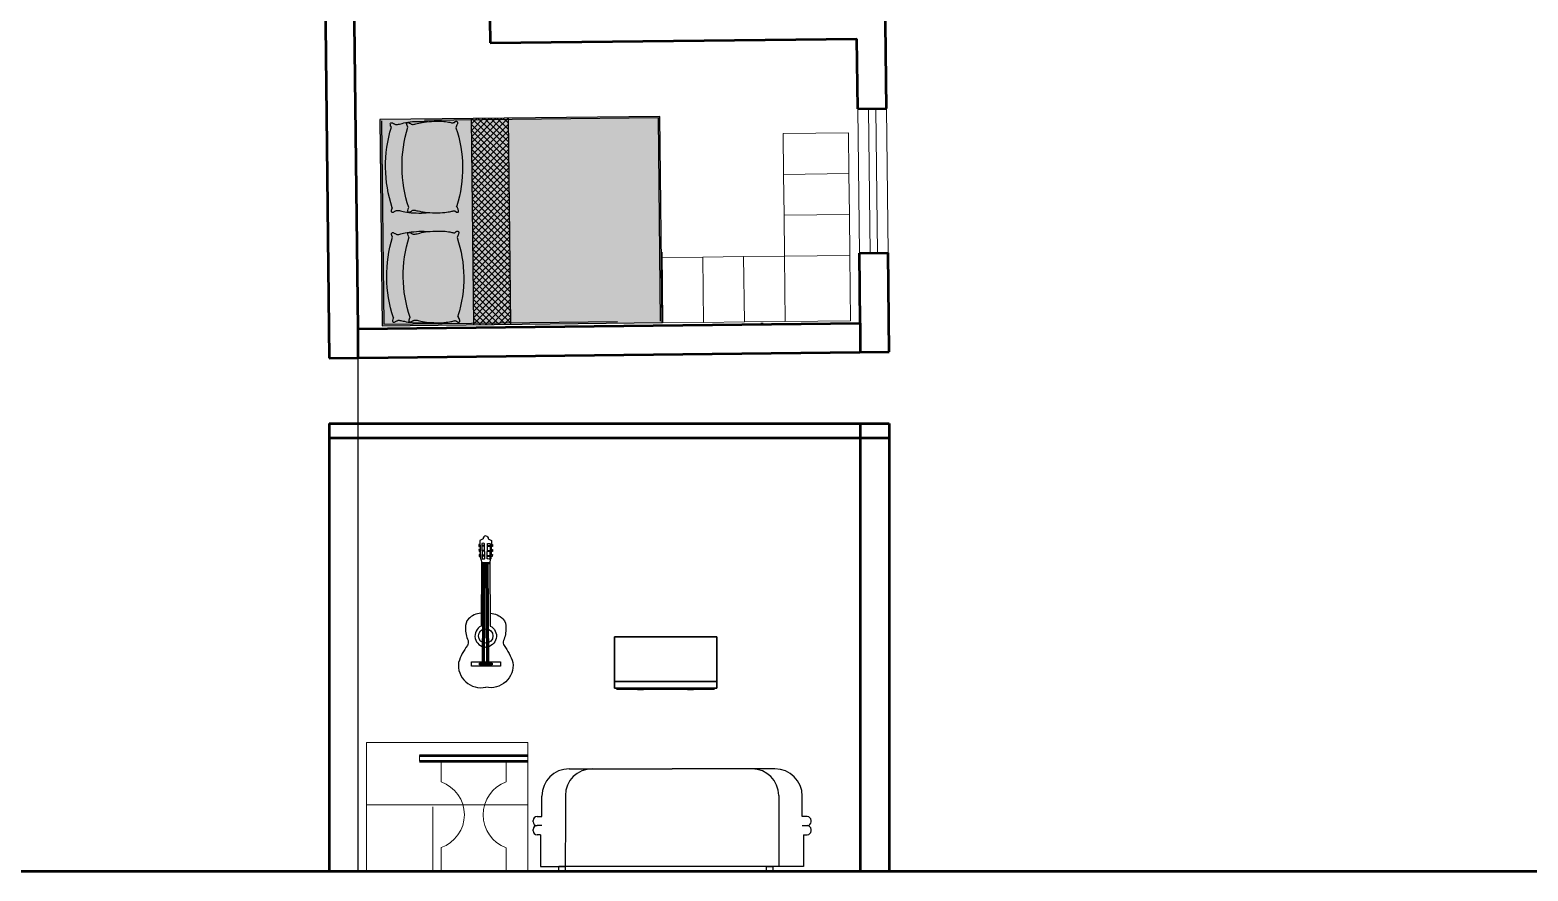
# Model space of a CAD drawing. Header units: millimetres. Extents: x -4763 to 645, y -25 to 217.
# Drawn here: x -13.08 to -2.71, y 5.32 to 11.14 of the extents above; entities that cross this region are included whole.
import ezdxf

# ---------------------------------------------------------------- set-up
doc = ezdxf.new("R2010")
doc.units = ezdxf.units.MM
doc.header["$LTSCALE"] = 0.5
doc.linetypes.add('HIDDEN2', pattern=[4.7625, 3.175, -1.5875])
for name, color, linetype in [('AI-Hatch mob', 254, 'Continuous'), ('AI-Mob', 2, 'Continuous'), ('AI-Proj mob', 1, 'HIDDEN2'), ('NOI THAT', 42, 'Continuous'), ('家', 40, 'Continuous')]:
    doc.layers.add(name, color=color, linetype=linetype)
for name, color, linetype, lineweight in [('Alvenaria-alta', 5, 'Continuous', 50), ('ARQ Esquadria 2', 2, 'Continuous', 20), ('ARQ Mobiliario', 34, 'Continuous', 13), ('mobilia', 2, 'Continuous', 18)]:
    doc.layers.add(name, color=color, linetype=linetype, lineweight=lineweight)

# ---------------------------------------------------------------- blocks, each defined once
blk = doc.blocks.new('CAMA CASAL TRADICIONAL 138X188')
at = {"layer": 'AI-Hatch mob', "true_color": 0xe1d8b7}
for points in [[(0.7, -0.691), (0.7, 0), (-0.7, 0), (-0.7, -0.691)], [(-0.7, -0.872), (-0.7, -1.9), (0.7, -1.9), (0.7, -0.872)]]:
    blk.add_hatch(color=254, dxfattribs=at).paths.add_polyline_path(points)
at = {"layer": 'AI-Hatch mob', "true_color": 0xd3bf96}
for points in [[(-0.099, -0.188), (-0.089, -0.183), (-0.081, -0.181), (-0.075, -0.18), (-0.072, -0.182), (-0.07, -0.184), (-0.069, -0.188), (-0.069, -0.192), (-0.07, -0.195), (-0.072, -0.199), (-0.074, -0.202), (-0.076, -0.206), (-0.078, -0.209), (-0.079, -0.212), (-0.081, -0.216), (-0.082, -0.22), (-0.082, -0.225), (-0.081, -0.231), (-0.08, -0.237), (-0.078, -0.244), (-0.076, -0.253), (-0.074, -0.263), (-0.071, -0.274), (-0.069, -0.286), (-0.067, -0.3), (-0.065, -0.316), (-0.064, -0.325), (-0.064, -0.321), (-0.063, -0.307), (-0.062, -0.291), (-0.062, -0.274), (-0.062, -0.256), (-0.063, -0.239), (-0.064, -0.221), (-0.065, -0.204), (-0.067, -0.189), (-0.069, -0.175), (-0.071, -0.162), (-0.074, -0.151), (-0.076, -0.142), (-0.078, -0.133), (-0.08, -0.126), (-0.081, -0.119), (-0.082, -0.114), (-0.082, -0.109), (-0.081, -0.105), (-0.079, -0.101), (-0.078, -0.098), (-0.076, -0.094), (-0.074, -0.091), (-0.072, -0.088), (-0.07, -0.084), (-0.069, -0.08), (-0.069, -0.076), (-0.07, -0.073), (-0.072, -0.071), (-0.075, -0.069), (-0.081, -0.07), (-0.089, -0.072), (-0.099, -0.077, 0.156401), (-0.647, -0.077), (-0.657, -0.072), (-0.665, -0.07), (-0.671, -0.069), (-0.674, -0.071), (-0.676, -0.073), (-0.677, -0.076), (-0.677, -0.08), (-0.676, -0.084), (-0.674, -0.088), (-0.672, -0.091), (-0.67, -0.094), (-0.669, -0.098), (-0.667, -0.101), (-0.665, -0.105), (-0.664, -0.109), (-0.664, -0.114), (-0.665, -0.119), (-0.666, -0.126), (-0.668, -0.133), (-0.67, -0.142), (-0.672, -0.151), (-0.675, -0.162), (-0.677, -0.175), (-0.679, -0.189), (-0.681, -0.204), (-0.683, -0.221), (-0.683, -0.239), (-0.684, -0.256), (-0.684, -0.274), (-0.684, -0.291), (-0.683, -0.307), (-0.682, -0.321), (-0.682, -0.325), (-0.681, -0.316), (-0.679, -0.3), (-0.677, -0.286), (-0.675, -0.274), (-0.672, -0.263), (-0.67, -0.253), (-0.668, -0.244), (-0.666, -0.237), (-0.665, -0.231), (-0.664, -0.225), (-0.664, -0.22), (-0.665, -0.216), (-0.667, -0.212), (-0.669, -0.209), (-0.67, -0.206), (-0.672, -0.202), (-0.674, -0.199), (-0.676, -0.195), (-0.677, -0.192), (-0.677, -0.188), (-0.676, -0.184), (-0.674, -0.182), (-0.671, -0.18), (-0.665, -0.181), (-0.657, -0.183), (-0.647, -0.188, -0.156401)], [(0.647, -0.188), (0.657, -0.183), (0.665, -0.181), (0.671, -0.18), (0.674, -0.182), (0.676, -0.184), (0.677, -0.188), (0.677, -0.192), (0.676, -0.195), (0.674, -0.199), (0.672, -0.202), (0.67, -0.206), (0.669, -0.209), (0.667, -0.212), (0.665, -0.216), (0.664, -0.22), (0.664, -0.225), (0.665, -0.231), (0.666, -0.237), (0.668, -0.244), (0.67, -0.253), (0.672, -0.263), (0.675, -0.274), (0.677, -0.286), (0.679, -0.3), (0.681, -0.316), (0.682, -0.325), (0.682, -0.321), (0.683, -0.307), (0.684, -0.291), (0.684, -0.274), (0.684, -0.256), (0.683, -0.239), (0.683, -0.221), (0.681, -0.204), (0.679, -0.189), (0.677, -0.175), (0.675, -0.162), (0.672, -0.151), (0.67, -0.142), (0.668, -0.133), (0.666, -0.126), (0.665, -0.119), (0.664, -0.114), (0.664, -0.109), (0.665, -0.105), (0.667, -0.101), (0.669, -0.098), (0.67, -0.094), (0.672, -0.091), (0.674, -0.088), (0.676, -0.084), (0.677, -0.08), (0.677, -0.076), (0.676, -0.073), (0.674, -0.071), (0.671, -0.069), (0.665, -0.07), (0.657, -0.072), (0.647, -0.077, 0.156401), (0.099, -0.077), (0.089, -0.072), (0.081, -0.07), (0.075, -0.069), (0.072, -0.071), (0.07, -0.073), (0.069, -0.076), (0.069, -0.08), (0.07, -0.084), (0.072, -0.088), (0.074, -0.091), (0.076, -0.094), (0.078, -0.098), (0.079, -0.101), (0.081, -0.105), (0.082, -0.109), (0.082, -0.114), (0.081, -0.119), (0.08, -0.126), (0.078, -0.133), (0.076, -0.142), (0.074, -0.151), (0.071, -0.162), (0.069, -0.175), (0.067, -0.189), (0.065, -0.204), (0.064, -0.221), (0.063, -0.239), (0.062, -0.256), (0.062, -0.274), (0.062, -0.291), (0.063, -0.307), (0.064, -0.321), (0.064, -0.325), (0.065, -0.316), (0.067, -0.3), (0.069, -0.286), (0.071, -0.274), (0.074, -0.263), (0.076, -0.253), (0.078, -0.244), (0.08, -0.237), (0.081, -0.231), (0.082, -0.225), (0.082, -0.22), (0.081, -0.216), (0.079, -0.212), (0.078, -0.209), (0.076, -0.206), (0.074, -0.202), (0.072, -0.199), (0.07, -0.195), (0.069, -0.192), (0.069, -0.188), (0.07, -0.184), (0.072, -0.182), (0.075, -0.18), (0.081, -0.181), (0.089, -0.183), (0.099, -0.188, -0.156401)], [(-0.647, -0.188), (-0.657, -0.183), (-0.665, -0.181), (-0.671, -0.18), (-0.674, -0.182), (-0.676, -0.184), (-0.677, -0.188), (-0.677, -0.192), (-0.676, -0.195), (-0.674, -0.199), (-0.672, -0.202), (-0.67, -0.206), (-0.669, -0.209), (-0.667, -0.212), (-0.665, -0.216), (-0.664, -0.22), (-0.664, -0.225), (-0.665, -0.231), (-0.666, -0.237), (-0.668, -0.244), (-0.67, -0.253), (-0.672, -0.263), (-0.675, -0.274), (-0.677, -0.286), (-0.679, -0.3), (-0.681, -0.316), (-0.683, -0.332), (-0.683, -0.35), (-0.684, -0.368), (-0.684, -0.385), (-0.684, -0.402), (-0.683, -0.418), (-0.682, -0.433), (-0.681, -0.445), (-0.679, -0.456), (-0.677, -0.465), (-0.676, -0.473), (-0.674, -0.48), (-0.673, -0.485), (-0.672, -0.49), (-0.671, -0.494), (-0.672, -0.497), (-0.673, -0.5), (-0.674, -0.502), (-0.675, -0.505), (-0.677, -0.507), (-0.679, -0.509), (-0.68, -0.511), (-0.681, -0.513), (-0.682, -0.515), (-0.682, -0.517), (-0.682, -0.519), (-0.681, -0.522), (-0.68, -0.523), (-0.679, -0.525), (-0.677, -0.526), (-0.674, -0.527), (-0.672, -0.527), (-0.669, -0.526), (-0.665, -0.525), (-0.661, -0.524), (-0.657, -0.522), (-0.651, -0.519), (-0.645, -0.517), (-0.638, -0.514, 0.161591), (-0.108, -0.514), (-0.101, -0.517), (-0.095, -0.519), (-0.089, -0.522), (-0.085, -0.524), (-0.081, -0.525), (-0.077, -0.526), (-0.074, -0.527), (-0.072, -0.527), (-0.069, -0.526), (-0.068, -0.525), (-0.066, -0.523), (-0.065, -0.522), (-0.064, -0.519), (-0.064, -0.517), (-0.064, -0.515), (-0.065, -0.513), (-0.066, -0.511), (-0.067, -0.509), (-0.069, -0.507), (-0.071, -0.505), (-0.072, -0.502), (-0.074, -0.5), (-0.074, -0.497), (-0.075, -0.494), (-0.074, -0.49), (-0.073, -0.485), (-0.072, -0.48), (-0.071, -0.473), (-0.069, -0.465), (-0.067, -0.456), (-0.065, -0.445), (-0.064, -0.433), (-0.063, -0.418), (-0.062, -0.402), (-0.062, -0.385), (-0.062, -0.368), (-0.063, -0.35), (-0.064, -0.332), (-0.065, -0.316), (-0.067, -0.3), (-0.069, -0.286), (-0.071, -0.274), (-0.074, -0.263), (-0.076, -0.253), (-0.078, -0.244), (-0.08, -0.237), (-0.081, -0.231), (-0.082, -0.225), (-0.082, -0.22), (-0.081, -0.216), (-0.079, -0.212), (-0.078, -0.209), (-0.076, -0.206), (-0.074, -0.202), (-0.072, -0.199), (-0.07, -0.195), (-0.069, -0.192), (-0.069, -0.188), (-0.07, -0.184), (-0.072, -0.182), (-0.075, -0.18), (-0.081, -0.181), (-0.089, -0.183), (-0.099, -0.188, 0.156401)], [(0.099, -0.188), (0.089, -0.183), (0.081, -0.181), (0.075, -0.18), (0.072, -0.182), (0.07, -0.184), (0.069, -0.188), (0.069, -0.192), (0.07, -0.195), (0.072, -0.199), (0.074, -0.202), (0.076, -0.206), (0.078, -0.209), (0.079, -0.212), (0.081, -0.216), (0.082, -0.22), (0.082, -0.225), (0.081, -0.231), (0.08, -0.237), (0.078, -0.244), (0.076, -0.253), (0.074, -0.263), (0.071, -0.274), (0.069, -0.286), (0.067, -0.3), (0.065, -0.316), (0.064, -0.332), (0.063, -0.35), (0.062, -0.368), (0.062, -0.385), (0.062, -0.402), (0.063, -0.418), (0.064, -0.433), (0.065, -0.445), (0.067, -0.456), (0.069, -0.465), (0.071, -0.473), (0.072, -0.48), (0.073, -0.485), (0.074, -0.49), (0.075, -0.494), (0.074, -0.497), (0.074, -0.5), (0.072, -0.502), (0.071, -0.505), (0.069, -0.507), (0.067, -0.509), (0.066, -0.511), (0.065, -0.513), (0.064, -0.515), (0.064, -0.517), (0.064, -0.519), (0.065, -0.522), (0.066, -0.523), (0.068, -0.525), (0.069, -0.526), (0.072, -0.527), (0.074, -0.527), (0.077, -0.526), (0.081, -0.525), (0.085, -0.524), (0.089, -0.522), (0.095, -0.519), (0.101, -0.517), (0.108, -0.514, 0.161591), (0.638, -0.514), (0.645, -0.517), (0.651, -0.519), (0.657, -0.522), (0.661, -0.524), (0.665, -0.525), (0.669, -0.526), (0.672, -0.527), (0.674, -0.527), (0.677, -0.526), (0.679, -0.525), (0.68, -0.523), (0.681, -0.522), (0.682, -0.519), (0.682, -0.517), (0.682, -0.515), (0.681, -0.513), (0.68, -0.511), (0.679, -0.509), (0.677, -0.507), (0.675, -0.505), (0.674, -0.502), (0.673, -0.5), (0.672, -0.497), (0.671, -0.494), (0.672, -0.49), (0.673, -0.485), (0.674, -0.48), (0.676, -0.473), (0.677, -0.465), (0.679, -0.456), (0.681, -0.445), (0.682, -0.433), (0.683, -0.418), (0.684, -0.402), (0.684, -0.385), (0.684, -0.368), (0.683, -0.35), (0.683, -0.332), (0.681, -0.316), (0.679, -0.3), (0.677, -0.286), (0.675, -0.274), (0.672, -0.263), (0.67, -0.253), (0.668, -0.244), (0.666, -0.237), (0.665, -0.231), (0.664, -0.225), (0.664, -0.22), (0.665, -0.216), (0.667, -0.212), (0.669, -0.209), (0.67, -0.206), (0.672, -0.202), (0.674, -0.199), (0.676, -0.195), (0.677, -0.192), (0.677, -0.188), (0.676, -0.184), (0.674, -0.182), (0.671, -0.18), (0.665, -0.181), (0.657, -0.183), (0.647, -0.188, 0.156401)], [(-0.7, -0.622), (-0.7, -0.872), (0.7, -0.872), (0.7, -0.622)]]:
    blk.add_hatch(color=9, dxfattribs=at).paths.add_polyline_path(points)
at = {"layer": 'AI-Hatch mob', "ltscale": 0.5}
h = blk.add_hatch(dxfattribs=at)
h.set_pattern_fill('_USER', color=33, scale=0.03, angle=45, style=0, double=1, pattern_type=0)
h.set_pattern_definition([(45, (-0.7, -0.872224), (-0.0212132, 0.0212132), []), (135, (-0.7, -0.872224), (-0.0212132, -0.0212132), [])])
h.paths.add_polyline_path([(0.7, -0.872), (0.7, -0.622), (-0.7, -0.622), (-0.7, -0.872)])
for p, q in [((-0.099, -0.077), (-0.089, -0.072)), ((-0.089, -0.072), (-0.081, -0.07)), ((-0.081, -0.07), (-0.075, -0.069)), ((-0.079, -0.101), (-0.081, -0.105)), ((-0.078, -0.098), (-0.079, -0.101)), ((-0.076, -0.094), (-0.078, -0.098)), ((-0.074, -0.091), (-0.076, -0.094)), ((-0.075, -0.069), (-0.072, -0.071)), ((-0.072, -0.088), (-0.074, -0.091)), ((-0.072, -0.071), (-0.07, -0.073)), ((-0.07, -0.084), (-0.072, -0.088)), ((-0.07, -0.073), (-0.069, -0.076)), ((-0.069, -0.08), (-0.07, -0.084)), ((-0.069, -0.076), (-0.069, -0.08)), ((0.07, -0.073), (0.069, -0.076)), ((0.069, -0.076), (0.069, -0.08)), ((0.069, -0.08), (0.07, -0.084)), ((0.072, -0.071), (0.07, -0.073)), ((0.07, -0.084), (0.072, -0.088)), ((0.075, -0.069), (0.072, -0.071)), ((0.072, -0.088), (0.074, -0.091)), ((0.074, -0.091), (0.076, -0.094)), ((0.081, -0.07), (0.075, -0.069)), ((0.076, -0.094), (0.078, -0.098)), ((0.078, -0.098), (0.079, -0.101)), ((0.079, -0.101), (0.081, -0.105)), ((0.089, -0.072), (0.081, -0.07)), ((0.099, -0.077), (0.089, -0.072)), ((-0.099, -0.188), (-0.089, -0.183)), ((-0.089, -0.183), (-0.081, -0.181)), ((-0.081, -0.105), (-0.082, -0.109)), ((-0.082, -0.109), (-0.082, -0.114)), ((-0.082, -0.114), (-0.081, -0.119)), ((-0.081, -0.119), (-0.08, -0.126)), ((-0.081, -0.181), (-0.075, -0.18)), ((-0.08, -0.126), (-0.078, -0.133)), ((-0.078, -0.133), (-0.076, -0.142)), ((-0.076, -0.142), (-0.074, -0.151)), ((-0.074, -0.202), (-0.076, -0.206)), ((-0.075, -0.18), (-0.072, -0.182)), ((-0.074, -0.151), (-0.071, -0.162)), ((-0.072, -0.199), (-0.074, -0.202)), ((-0.072, -0.182), (-0.07, -0.184)), ((-0.07, -0.195), (-0.072, -0.199)), ((-0.071, -0.162), (-0.069, -0.175)), ((-0.07, -0.184), (-0.069, -0.188)), ((-0.069, -0.192), (-0.07, -0.195)), ((-0.069, -0.175), (-0.067, -0.189)), ((-0.069, -0.188), (-0.069, -0.192)), ((-0.067, -0.189), (-0.065, -0.204)), ((0.067, -0.189), (0.065, -0.204)), ((0.069, -0.175), (0.067, -0.189)), ((0.071, -0.162), (0.069, -0.175)), ((0.07, -0.184), (0.069, -0.188)), ((0.069, -0.188), (0.069, -0.192)), ((0.069, -0.192), (0.07, -0.195)), ((0.072, -0.182), (0.07, -0.184)), ((0.07, -0.195), (0.072, -0.199)), ((0.074, -0.151), (0.071, -0.162)), ((0.075, -0.18), (0.072, -0.182)), ((0.072, -0.199), (0.074, -0.202)), ((0.076, -0.142), (0.074, -0.151)), ((0.074, -0.202), (0.076, -0.206)), ((0.081, -0.181), (0.075, -0.18)), ((0.078, -0.133), (0.076, -0.142)), ((0.08, -0.126), (0.078, -0.133)), ((0.081, -0.119), (0.08, -0.126)), ((0.081, -0.105), (0.082, -0.109)), ((0.082, -0.114), (0.081, -0.119)), ((0.089, -0.183), (0.081, -0.181)), ((0.082, -0.109), (0.082, -0.114)), ((0.099, -0.188), (0.089, -0.183)), ((-0.081, -0.216), (-0.082, -0.22)), ((-0.082, -0.22), (-0.082, -0.225)), ((-0.082, -0.225), (-0.081, -0.231)), ((-0.079, -0.212), (-0.081, -0.216)), ((-0.081, -0.231), (-0.08, -0.237)), ((-0.08, -0.237), (-0.078, -0.244)), ((-0.078, -0.209), (-0.079, -0.212)), ((-0.076, -0.206), (-0.078, -0.209)), ((-0.078, -0.244), (-0.076, -0.253)), ((-0.076, -0.253), (-0.074, -0.263)), ((-0.074, -0.263), (-0.071, -0.274)), ((-0.071, -0.274), (-0.069, -0.286)), ((-0.069, -0.286), (-0.067, -0.3)), ((-0.067, -0.3), (-0.065, -0.316)), ((-0.065, -0.204), (-0.064, -0.221)), ((-0.064, -0.221), (-0.063, -0.239)), ((-0.063, -0.239), (-0.062, -0.256)), ((-0.062, -0.291), (-0.063, -0.307)), ((-0.062, -0.256), (-0.062, -0.274)), ((-0.062, -0.274), (-0.062, -0.291)), ((0.063, -0.239), (0.062, -0.256)), ((0.062, -0.256), (0.062, -0.274)), ((0.062, -0.274), (0.062, -0.291)), ((0.062, -0.291), (0.063, -0.307)), ((0.064, -0.221), (0.063, -0.239)), ((0.065, -0.204), (0.064, -0.221)), ((0.067, -0.3), (0.065, -0.316)), ((0.069, -0.286), (0.067, -0.3)), ((0.071, -0.274), (0.069, -0.286)), ((0.074, -0.263), (0.071, -0.274)), ((0.076, -0.253), (0.074, -0.263)), ((0.076, -0.206), (0.078, -0.209)), ((0.078, -0.244), (0.076, -0.253)), ((0.078, -0.209), (0.079, -0.212)), ((0.08, -0.237), (0.078, -0.244)), ((0.079, -0.212), (0.081, -0.216)), ((0.081, -0.231), (0.08, -0.237)), ((0.081, -0.216), (0.082, -0.22)), ((0.082, -0.225), (0.081, -0.231)), ((0.082, -0.22), (0.082, -0.225)), ((-0.065, -0.316), (-0.064, -0.332)), ((-0.063, -0.307), (-0.064, -0.321)), ((-0.064, -0.321), (-0.064, -0.325)), ((-0.064, -0.332), (-0.063, -0.35)), ((-0.063, -0.35), (-0.062, -0.368)), ((-0.062, -0.402), (-0.063, -0.418)), ((-0.062, -0.368), (-0.062, -0.385)), ((-0.062, -0.385), (-0.062, -0.402)), ((0.063, -0.35), (0.062, -0.368)), ((0.062, -0.368), (0.062, -0.385)), ((0.062, -0.385), (0.062, -0.402)), ((0.062, -0.402), (0.063, -0.418)), ((0.063, -0.307), (0.064, -0.321)), ((0.064, -0.332), (0.063, -0.35)), ((0.065, -0.316), (0.064, -0.332)), ((0.064, -0.321), (0.064, -0.325)), ((-0.074, -0.49), (-0.075, -0.494)), ((-0.075, -0.494), (-0.074, -0.497)), ((-0.073, -0.485), (-0.074, -0.49)), ((-0.074, -0.497), (-0.074, -0.5)), ((-0.074, -0.5), (-0.072, -0.502)), ((-0.072, -0.48), (-0.073, -0.485)), ((-0.071, -0.473), (-0.072, -0.48)), ((-0.072, -0.502), (-0.071, -0.505)), ((-0.069, -0.465), (-0.071, -0.473)), ((-0.071, -0.505), (-0.069, -0.507)), ((-0.067, -0.456), (-0.069, -0.465)), ((-0.069, -0.507), (-0.067, -0.509)), ((-0.065, -0.445), (-0.067, -0.456)), ((-0.067, -0.509), (-0.066, -0.511)), ((-0.064, -0.433), (-0.065, -0.445)), ((-0.063, -0.418), (-0.064, -0.433)), ((0.063, -0.418), (0.064, -0.433)), ((0.064, -0.433), (0.065, -0.445)), ((0.065, -0.445), (0.067, -0.456)), ((0.067, -0.509), (0.066, -0.511)), ((0.067, -0.456), (0.069, -0.465)), ((0.069, -0.507), (0.067, -0.509)), ((0.069, -0.465), (0.071, -0.473)), ((0.071, -0.505), (0.069, -0.507)), ((0.071, -0.473), (0.072, -0.48)), ((0.072, -0.502), (0.071, -0.505)), ((0.072, -0.48), (0.073, -0.485)), ((0.074, -0.5), (0.072, -0.502)), ((0.073, -0.485), (0.074, -0.49)), ((0.074, -0.49), (0.075, -0.494)), ((0.075, -0.494), (0.074, -0.497)), ((0.074, -0.497), (0.074, -0.5)), ((-0.101, -0.517), (-0.108, -0.514)), ((-0.095, -0.519), (-0.101, -0.517)), ((-0.089, -0.522), (-0.095, -0.519)), ((-0.085, -0.524), (-0.089, -0.522)), ((-0.081, -0.525), (-0.085, -0.524)), ((-0.077, -0.526), (-0.081, -0.525)), ((-0.074, -0.527), (-0.077, -0.526)), ((-0.072, -0.527), (-0.074, -0.527)), ((-0.069, -0.526), (-0.072, -0.527)), ((-0.068, -0.525), (-0.069, -0.526)), ((-0.066, -0.523), (-0.068, -0.525)), ((-0.066, -0.511), (-0.065, -0.513)), ((-0.065, -0.522), (-0.066, -0.523)), ((-0.065, -0.513), (-0.064, -0.515)), ((-0.064, -0.519), (-0.065, -0.522)), ((-0.064, -0.515), (-0.064, -0.517)), ((-0.064, -0.517), (-0.064, -0.519)), ((0.065, -0.513), (0.064, -0.515)), ((0.064, -0.515), (0.064, -0.517)), ((0.064, -0.517), (0.064, -0.519)), ((0.064, -0.519), (0.065, -0.522)), ((0.066, -0.511), (0.065, -0.513)), ((0.065, -0.522), (0.066, -0.523)), ((0.066, -0.523), (0.068, -0.525)), ((0.068, -0.525), (0.069, -0.526)), ((0.069, -0.526), (0.072, -0.527)), ((0.072, -0.527), (0.074, -0.527)), ((0.074, -0.527), (0.077, -0.526)), ((0.077, -0.526), (0.081, -0.525)), ((0.081, -0.525), (0.085, -0.524)), ((0.085, -0.524), (0.089, -0.522)), ((0.089, -0.522), (0.095, -0.519)), ((0.095, -0.519), (0.101, -0.517)), ((0.101, -0.517), (0.108, -0.514)), ((0.7, -0.622), (-0.7, -0.622)), ((0.7, -0.872), (-0.7, -0.872))]:
    blk.add_line(p, q)
blk.add_lwpolyline([(-0.7, 0), (0.7, 0), (0.7, -1.9), (-0.7, -1.9)], close=True)
for points in [[(-0.647, -0.077), (-0.657, -0.072), (-0.665, -0.07), (-0.671, -0.069), (-0.674, -0.071), (-0.676, -0.073), (-0.677, -0.076), (-0.677, -0.08), (-0.676, -0.084), (-0.674, -0.088), (-0.672, -0.091), (-0.67, -0.094), (-0.669, -0.098), (-0.667, -0.101), (-0.665, -0.105), (-0.664, -0.109), (-0.664, -0.114), (-0.665, -0.119), (-0.666, -0.126), (-0.668, -0.133), (-0.67, -0.142), (-0.672, -0.151), (-0.675, -0.162), (-0.677, -0.175), (-0.679, -0.189), (-0.681, -0.204), (-0.683, -0.221), (-0.683, -0.239), (-0.684, -0.256), (-0.684, -0.274), (-0.684, -0.291), (-0.683, -0.307), (-0.682, -0.321), (-0.682, -0.325)], [(0.647, -0.077), (0.657, -0.072), (0.665, -0.07), (0.671, -0.069), (0.674, -0.071), (0.676, -0.073), (0.677, -0.076), (0.677, -0.08), (0.676, -0.084), (0.674, -0.088), (0.672, -0.091), (0.67, -0.094), (0.669, -0.098), (0.667, -0.101), (0.665, -0.105), (0.664, -0.109), (0.664, -0.114), (0.665, -0.119), (0.666, -0.126), (0.668, -0.133), (0.67, -0.142), (0.672, -0.151), (0.675, -0.162), (0.677, -0.175), (0.679, -0.189), (0.681, -0.204), (0.683, -0.221), (0.683, -0.239), (0.684, -0.256), (0.684, -0.274), (0.684, -0.291), (0.683, -0.307), (0.682, -0.321), (0.682, -0.325)], [(-0.647, -0.188), (-0.657, -0.183), (-0.665, -0.181), (-0.671, -0.18), (-0.674, -0.182), (-0.676, -0.184), (-0.677, -0.188), (-0.677, -0.192), (-0.676, -0.195), (-0.674, -0.199), (-0.672, -0.202), (-0.67, -0.206), (-0.669, -0.209), (-0.667, -0.212), (-0.665, -0.216), (-0.664, -0.22), (-0.664, -0.225), (-0.665, -0.231), (-0.666, -0.237), (-0.668, -0.244), (-0.67, -0.253), (-0.672, -0.263), (-0.675, -0.274), (-0.677, -0.286), (-0.679, -0.3), (-0.681, -0.316), (-0.683, -0.332), (-0.683, -0.35), (-0.684, -0.368), (-0.684, -0.385), (-0.684, -0.402), (-0.683, -0.418), (-0.682, -0.433), (-0.681, -0.445), (-0.679, -0.456), (-0.677, -0.465), (-0.676, -0.473), (-0.674, -0.48), (-0.673, -0.485), (-0.672, -0.49), (-0.671, -0.494), (-0.672, -0.497), (-0.673, -0.5), (-0.674, -0.502), (-0.675, -0.505), (-0.677, -0.507), (-0.679, -0.509), (-0.68, -0.511), (-0.681, -0.513), (-0.682, -0.515), (-0.682, -0.517), (-0.682, -0.519), (-0.681, -0.522), (-0.68, -0.523), (-0.679, -0.525), (-0.677, -0.526), (-0.674, -0.527), (-0.672, -0.527), (-0.669, -0.526), (-0.665, -0.525), (-0.661, -0.524), (-0.657, -0.522), (-0.651, -0.519), (-0.645, -0.517), (-0.638, -0.514)], [(0.647, -0.188), (0.657, -0.183), (0.665, -0.181), (0.671, -0.18), (0.674, -0.182), (0.676, -0.184), (0.677, -0.188), (0.677, -0.192), (0.676, -0.195), (0.674, -0.199), (0.672, -0.202), (0.67, -0.206), (0.669, -0.209), (0.667, -0.212), (0.665, -0.216), (0.664, -0.22), (0.664, -0.225), (0.665, -0.231), (0.666, -0.237), (0.668, -0.244), (0.67, -0.253), (0.672, -0.263), (0.675, -0.274), (0.677, -0.286), (0.679, -0.3), (0.681, -0.316), (0.683, -0.332), (0.683, -0.35), (0.684, -0.368), (0.684, -0.385), (0.684, -0.402), (0.683, -0.418), (0.682, -0.433), (0.681, -0.445), (0.679, -0.456), (0.677, -0.465), (0.676, -0.473), (0.674, -0.48), (0.673, -0.485), (0.672, -0.49), (0.671, -0.494), (0.672, -0.497), (0.673, -0.5), (0.674, -0.502), (0.675, -0.505), (0.677, -0.507), (0.679, -0.509), (0.68, -0.511), (0.681, -0.513), (0.682, -0.515), (0.682, -0.517), (0.682, -0.519), (0.681, -0.522), (0.68, -0.523), (0.679, -0.525), (0.677, -0.526), (0.674, -0.527), (0.672, -0.527), (0.669, -0.526), (0.665, -0.525), (0.661, -0.524), (0.657, -0.522), (0.651, -0.519), (0.645, -0.517), (0.638, -0.514)]]:
    blk.add_lwpolyline(points)
for centre, radius, start, end in [((-0.373, -0.93), 0.896, 72.2217, 107.7783), ((0.373, -0.93), 0.896, 72.2217, 107.7783), ((-0.373, -1.042), 0.896, 72.2217, 107.7783), ((0.373, -1.042), 0.896, 72.2217, 107.7783), ((-0.373, 0.285), 0.842, 251.6418, 288.3582), ((0.373, 0.285), 0.842, 251.6418, 288.3582)]:
    blk.add_arc(centre, radius, start, end)
at = {"layer": 'AI-Proj mob'}
blk.add_lwpolyline([(-0.69, -0.01), (0.69, -0.01), (0.69, -1.89), (-0.69, -1.89)], close=True, dxfattribs=at)
blk = doc.blocks.new('CABHAND')
at = {"const_width": 0.125, "elevation": -0.19}
for points in [[(-1, -0.5), (-1, 0)], [(1, -0.5), (1, 0)], [(-1.5, -0.5), (1.5, -0.5)]]:
    blk.add_lwpolyline(points, dxfattribs=at)
blk = doc.blocks.new('CABDRAW')
at = {"extrusion": (-1.83772e-16, -1, 0)}
for p, q in [((1, 0), (0, 0)), ((0, 0, 1), (1, 0, 1)), ((0, 0), (0, 0, 1)), ((1, 0, 1), (1, 0))]:
    blk.add_line(p, q, dxfattribs=at)
for points in [[(0, 0, 1), (1, 0, 1), (1, 0), (0, 0)], [(0, -1, 1), (1, -1, 1), (1, -1), (0, -1)]]:
    blk.add_3dface(points)
blk = doc.blocks.new('3DBLOCK')
at = {"linetype": 'Continuous', "invisible_edges": 4}
for points in [[(0, 0, 1), (0, 1, 1), (0, 1), (0, 0)], [(0, 1, 1), (0, 1), (1, 1), (1, 1, 1)], [(0, 0, 1), (1, 0, 1), (1, 1, 1), (0, 1, 1)], [(0, 0), (1, 0), (1, 1), (0, 1)], [(1, 0, 1), (1, 0), (1, 1), (1, 1, 1)], [(1, 0, 1), (1, 0), (0, 0), (0, 0, 1)]]:
    blk.add_3dface(points, dxfattribs=at)

msp = doc.modelspace()

# ---------------------------------------------------------------- linework, layer by layer
for p, q in [((-9.96576, 7.5787), (-9.96576, 7.5787)), ((-9.93537, 7.57339), (-9.95413, 7.57304)), ((-9.93527, 7.5683), (-9.95403, 7.56795)), ((-9.93471, 7.5382), (-9.95346, 7.53784)), ((-9.93461, 7.53311), (-9.95337, 7.53276)), ((-9.93407, 7.50425), (-9.95282, 7.5039)), ((-9.93397, 7.49917), (-9.95273, 7.49881)), ((-9.91661, 7.49876), (-9.89785, 7.4984)), ((-9.91651, 7.50384), (-9.89776, 7.50349)), ((-9.91597, 7.53271), (-9.89721, 7.53235)), ((-9.91587, 7.53779), (-9.89712, 7.53744)), ((-9.91531, 7.5679), (-9.89655, 7.56754)), ((-9.91521, 7.57298), (-9.89645, 7.57263)), ((-9.95525, 7.44675), (-9.89848, 7.44713)), ((-9.9552, 7.45495), (-9.89854, 7.45495)), ((-9.9493, 6.75763), (-9.94476, 7.44682)), ((-9.94123, 6.75769), (-9.93669, 7.44687)), ((-9.93423, 6.75773), (-9.9297, 7.44692)), ((-9.9195, 6.75773), (-9.92404, 7.44692)), ((-9.9125, 6.75769), (-9.91704, 7.44687)), ((-9.90444, 6.75763), (-9.90897, 7.44682))]:
    msp.add_line(p, q)
for points in [[(-9.92687, 7.63981, 0.42391862), (-9.94426, 7.61722), (-9.96669, 7.60593), (-9.96233, 7.47865), (-9.95801, 7.47456), (-9.9552, 7.45495), (-9.95814, 7.01442, 0.77620097), (-9.92687, 6.86775, 47.01387324)], [(-9.92687, 7.63981, -0.42391862), (-9.90947, 7.61722), (-9.88704, 7.60593), (-9.8914, 7.47865), (-9.89572, 7.47456), (-9.89854, 7.45495), (-9.89559, 7.01442, -0.77620097), (-9.92687, 6.86775, -47.01387324)], [(-9.95892, 7.10254, 0.19670261), (-10.04645, 7.06312, 0.22215403), (-10.06675, 7.00226, 0.01649721), (-10.06641, 6.99998, 0.11783117), (-10.04928, 6.91358, -0.17111728), (-10.05376, 6.87893)], [(-9.89481, 7.10254, -0.19670261), (-9.80728, 7.06312, -0.22215403), (-9.78699, 7.00226, -0.01649721), (-9.78733, 6.99998, -0.11783117), (-9.80446, 6.91358, 0.17111728), (-9.79997, 6.87893)], [(-10.05376, 6.87893, 0.08042565), (-10.11497, 6.76245, 0.51856095), (-9.92687, 6.59069, 44.97983622)], [(-9.79997, 6.87893, -0.08042565), (-9.73876, 6.76245, -0.51856095), (-9.92687, 6.59069, -44.97983622)]]:
    msp.add_lwpolyline(points, format="xyb")
for points in [[(-9.96576, 7.5787), (-9.97456, 7.5787), (-9.97401, 7.56449), (-9.96528, 7.56479)], [(-9.88797, 7.5787), (-9.87917, 7.5787), (-9.87972, 7.56449), (-9.88845, 7.56479)], [(-9.96455, 7.54351), (-9.97389, 7.54351), (-9.97335, 7.5293), (-9.96408, 7.52961)], [(-9.96339, 7.50956), (-9.97325, 7.50956), (-9.97271, 7.49535), (-9.96291, 7.49568)], [(-9.89034, 7.50956), (-9.88048, 7.50956), (-9.88103, 7.49535), (-9.89082, 7.49568)], [(-9.88918, 7.54351), (-9.87984, 7.54351), (-9.88039, 7.5293), (-9.88966, 7.52961)]]:
    msp.add_lwpolyline(points)
for points in [[(-9.93958, 7.58709), (-9.95044, 7.58689, 0.41421356), (-9.95431, 7.58287), (-9.95242, 7.48268, 0.41421356), (-9.9484, 7.47881), (-9.93754, 7.47901, 0.41421356), (-9.93366, 7.48303), (-9.93556, 7.58322, 0.41421356)], [(-9.911, 7.58668), (-9.90014, 7.58648, -0.41421356), (-9.89627, 7.58246), (-9.89816, 7.48227, -0.41421356), (-9.90218, 7.4784), (-9.91304, 7.4786, -0.41421356), (-9.91691, 7.48262), (-9.91502, 7.58281, -0.41421356)]]:
    msp.add_lwpolyline(points, format="xyb", close=True)
for points in [[(-10.02597, 6.76657), (-9.82506, 6.76657), (-9.82506, 6.7374), (-10.02597, 6.7374)], [(-9.96917, 6.75763), (-9.88318, 6.75763), (-9.88318, 6.74528), (-9.96917, 6.74528)]]:
    msp.add_lwpolyline(points, close=True)
msp.add_circle((-9.92687, 6.94544), 0.04999)
at = {"layer": 'Alvenaria-alta'}
for p, q in [((-11.10097, 16.82886), (-11.01131, 8.86937)), ((-10.89873, 16.63113), (-10.81357, 9.07161)), ((-9.90393, 11.77203), (-9.89582, 11.05207)), ((-7.15053, 10.59797), (-7.16033, 11.46791)), ((-9.89582, 11.05207), (-7.35598, 11.08069)), ((-7.35052, 10.59572), (-7.35598, 11.08069)), ((-7.35052, 10.59572), (-7.15053, 10.59797)), ((-7.33925, 9.59578), (-7.13927, 9.59803)), ((-7.33379, 9.11081), (-7.33925, 9.59578)), ((-7.13155, 8.91308), (-7.13927, 9.59803)), ((-10.81357, 9.07161), (-7.33379, 9.11081)), ((-10.81357, 9.07161), (-10.8123, 8.87161)), ((-8.01388, 9.11503), (-8.01375, 9.10315)), ((-7.33379, 9.11081), (-7.33379, 8.9108)), ((-11.01131, 8.86937), (-7.13155, 8.91308)), ((-11.01131, 8.41751), (-11.01131, 5.31751)), ((-11.01131, 8.41751), (-7.13155, 8.41751)), ((-7.33379, 8.41751), (-7.33379, 5.31751)), ((-7.13155, 8.41751), (-7.13155, 5.31751)), ((-11.01131, 8.31751), (-7.13155, 8.31751)), ((-10.38565, 6.11751), (-9.63565, 6.11751)), ((-10.38565, 6.07751), (-9.63565, 6.07751)), ((-29.24654, 5.31751), (7.66695, 5.31751))]:
    msp.add_line(p, q, dxfattribs=at)
at = {"layer": 'ARQ Esquadria 2'}
for p, q in [((-7.33925, 9.59578), (-7.35052, 10.59572)), ((-7.26426, 9.59663), (-7.27552, 10.59656)), ((-7.21426, 9.59719), (-7.22553, 10.59713)), ((-7.13927, 9.59803), (-7.15053, 10.59797))]:
    msp.add_line(p, q, dxfattribs=at)
at = {"layer": 'ARQ Mobiliario', "color": 2}
msp.add_line((-8.6996, 9.11699), (-8.70507, 9.60231), dxfattribs=at)
for points in [[(-7.41457, 10.43007), (-7.86726, 10.42498), (-7.86407, 10.14204), (-7.41138, 10.14714)], [(-7.41138, 10.14714), (-7.86407, 10.14204), (-7.86089, 9.85911), (-7.4082, 9.86421)], [(-7.4082, 9.86421), (-7.86089, 9.85911), (-7.8577, 9.57618), (-7.40501, 9.58128)], [(-8.41846, 9.11651), (-8.42355, 9.5692), (-8.70649, 9.56601), (-8.70139, 9.11332)], [(-8.13553, 9.1203), (-8.14063, 9.57299), (-8.42356, 9.56981), (-8.41846, 9.11712)], [(-8.14063, 9.57299), (-8.13553, 9.1203), (-7.8526, 9.12349), (-7.8577, 9.57618)]]:
    msp.add_lwpolyline(points, close=True, dxfattribs=at)
at = {"layer": 'mobilia'}
for p, q in [((-8.70506, 9.60194), (-8.6996, 9.11699)), ((-10.7523, 6.20751), (-9.6343, 6.20751)), ((-10.7523, 6.20751), (-10.7523, 5.77551)), ((-9.6343, 6.20751), (-9.6343, 5.31751)), ((-10.38565, 6.11751), (-10.38565, 6.07751)), ((-10.23565, 6.07751), (-10.23565, 5.93477)), ((-9.78565, 5.93477), (-9.78565, 6.07751)), ((-10.7523, 5.77551), (-10.2923, 5.77551)), ((-10.7523, 5.77551), (-10.7523, 5.31751)), ((-10.2923, 5.77551), (-9.6343, 5.77551)), ((-10.2923, 5.76251), (-10.2923, 5.31751)), ((-10.23565, 5.48003), (-10.23565, 5.31751)), ((-9.78565, 5.47851), (-9.78565, 5.31751))]:
    msp.add_line(p, q, dxfattribs=at)
msp.add_lwpolyline([(-7.8526, 9.12349), (-7.8577, 9.57618), (-7.40501, 9.58128), (-7.39991, 9.12859)], close=True, dxfattribs=at)
for centre, radius, start, end in [((-10.3158, 5.7074), 0.24108, 289.418142, 70.581858), ((-9.70265, 5.70664), 0.24276, 109.994037, 250.005963)]:
    msp.add_arc(centre, radius, start, end, dxfattribs=at)
at = {"layer": 'NOI THAT'}
msp.add_line((-10.8123, 8.87161), (-10.8123, 5.31751), dxfattribs=at)
at = {"layer": '家', "linetype": 'Continuous'}
for p, q in [((-9.34814, 6.02551, 0.10125), (-8.63604, 6.02551, 0.05625)), ((-7.92395, 6.02551, 0.10125), (-8.63604, 6.02551, 0.05625)), ((-9.5375, 5.69466, 0.045), (-9.5375, 5.83615, 0.045)), ((-9.37478, 5.84056, 0.045), (-9.37478, 5.68159, 0.045)), ((-7.89731, 5.84056, 0.045), (-7.89731, 5.68159, 0.045)), ((-7.73459, 5.69466, 0.045), (-7.73459, 5.83615, 0.045)), ((-9.59807, 5.65836, 0.045), (-9.59807, 5.66824, 0.045)), ((-9.59807, 5.59546, 0.045), (-9.59807, 5.60534, 0.045)), ((-9.57165, 5.69466, 0.045), (-9.5375, 5.69466, 0.045)), ((-9.5375, 5.63194, 0.045), (-9.57165, 5.63194, 0.045)), ((-9.5375, 5.63176, 0.045), (-9.5375, 5.63194, 0.045)), ((-7.70044, 5.69466, 0.045), (-7.73459, 5.69466, 0.045)), ((-7.73459, 5.63194, 0.045), (-7.70044, 5.63194, 0.045)), ((-7.73459, 5.63176, 0.045), (-7.73459, 5.63194, 0.045)), ((-7.67402, 5.65836, 0.045), (-7.67402, 5.66824, 0.045)), ((-7.67402, 5.59546, 0.045), (-7.67402, 5.60534, 0.045)), ((-9.54631, 5.56904, 0.045), (-9.57165, 5.56904, 0.045)), ((-9.54631, 5.56904, 0.10125), (-9.54631, 5.34822, 0.10125)), ((-7.72577, 5.56904, 0.045), (-7.70044, 5.56904, 0.045)), ((-7.72577, 5.56904, 0.10125), (-7.72577, 5.34822, 0.10125)), ((-9.54631, 5.34822, 0.10125), (-9.42095, 5.34822, 0.10125)), ((-7.72577, 5.34822, 0.10125), (-9.42095, 5.34822, 0.10125)), ((-9.42095, 5.34822, 0.10125), (-9.37757, 5.34822, 0.10125)), ((-9.42095, 5.31751, 0.10125), (-9.42095, 5.34822, 0.10125)), ((-9.42095, 5.31751, 0.10125), (-9.42095, 5.34822, 0.10125)), ((-9.37757, 5.31751, 0.10125), (-9.42095, 5.31751, 0.10125)), ((-9.37757, 5.34822, 0.10125), (-9.37757, 5.31751, 0.10125)), ((-7.9813, 5.34822, 0.10125), (-7.93792, 5.34822, 0.10125)), ((-7.9813, 5.31751, 0.10125), (-7.9813, 5.34822, 0.10125)), ((-7.93792, 5.31751, 0.10125), (-7.9813, 5.31751, 0.10125)), ((-7.93792, 5.34822, 0.10125), (-7.93792, 5.31751, 0.10125)), ((-7.72577, 5.34822, 0.10125), (-7.85114, 5.34822, 0.10125))]:
    msp.add_line(p, q, dxfattribs=at)
at = {"layer": '家', "color": 31, "true_color": 0xfecc66}
for p, q in [((-9.37478, 5.68159, 0.045), (-9.37757, 5.34822, 0.10125)), ((-7.89731, 5.68159, 0.045), (-7.89731, 5.34822, 0.10125))]:
    msp.add_line(p, q, dxfattribs=at)
at = {"layer": '家', "linetype": 'Continuous'}
for centre, radius, start, end in [((-9.34814, 5.83615, 0.10125), 0.18936, 90, 180), ((-9.18982, 5.84056, 0.14625), 0.18495, 90, 180), ((-7.92395, 5.83615, 0.10125), 0.18936, 0, 90), ((-9.57165, 5.66824, 0.045), 0.02642, 90, 180), ((-9.57165, 5.65836, 0.045), 0.02642, 180, 270), ((-9.57165, 5.60534, 0.045), 0.02642, 90, 180), ((-7.70044, 5.66824, 0.045), 0.02642, 0, 90), ((-7.70044, 5.65836, 0.045), 0.02642, 270, 0), ((-7.70044, 5.60534, 0.045), 0.02642, 0, 90), ((-9.57165, 5.59546, 0.045), 0.02642, 180, 270), ((-7.70044, 5.59546, 0.045), 0.02642, 270, 0)]:
    msp.add_arc(centre, radius, start, end, dxfattribs=at)
at = {"layer": '家', "color": 30, "true_color": 0xf8991e}
msp.add_arc((-8.08226, 5.84056, 0.14625), 0.18495, 0, 90, dxfattribs=at)

# ---------------------------------------------------------------- block references
for name, p, xscale, yscale, zscale in [('3DBLOCK', (-9.03539, 6.6292), 0.7085350819672132, 0.3099840983606558, 0.05904459016393444), ('3DBLOCK', (-9.03539, 6.58492, 0.05904), 0.7085350819672132, 0.3542675409836066, 0.450215), ('CABDRAW', (-9.02063, 6.58492, 0.40224), 0.3321258196721312, 0.007380573770491805, 0.08118631147540985), ('CABDRAW', (-9.02063, 6.58492, 0.30998), 0.3321258196721312, 0.007380573770491805, 0.08118631147540985), ('CABDRAW', (-9.02063, 6.58492, 0.20297), 0.6790127868852459, 0.007380573770491805, 0.09594745901639345), ('CABDRAW', (-9.02063, 6.58492, 0.07381), 0.6790127868852459, 0.007380573770491805, 0.1180891803278689), ('CABHAND', (-8.85457, 6.57754, 0.13285), 0.01476114754098361, 0.01476114754098361, 0.01476114754098361), ('CABHAND', (-8.85457, 6.57754, 0.25094), 0.01476114754098361, 0.01476114754098361, 0.01476114754098361), ('CABHAND', (-8.85457, 6.57754, 0.35058), 0.01476114754098361, 0.01476114754098361, 0.01476114754098361), ('CABHAND', (-8.85457, 6.57754, 0.44283), 0.01476114754098361, 0.01476114754098361, 0.01476114754098361), ('CABDRAW', (-8.34162, 6.58492, 0.30998), -0.3321258196721312, 0.007380573770491805, 0.08118631147540985), ('CABDRAW', (-8.34162, 6.58492, 0.40224), -0.3321258196721312, 0.007380573770491805, 0.08118631147540985), ('CABHAND', (-8.50768, 6.57754, 0.13285), -0.01476114754098361, 0.01476114754098361, 0.01476114754098361), ('CABHAND', (-8.50768, 6.57754, 0.25094), -0.01476114754098361, 0.01476114754098361, 0.01476114754098361), ('CABHAND', (-8.50768, 6.57754, 0.44283), -0.01476114754098361, 0.01476114754098361, 0.01476114754098361), ('CABHAND', (-8.50768, 6.57754, 0.35058), -0.01476114754098361, 0.01476114754098361, 0.01476114754098361)]:
    msp.add_blockref(name, p, dxfattribs=dict(xscale=xscale, yscale=yscale, zscale=zscale))
at = {"layer": 'AI-Mob', "xscale": -1.019992766834141, "yscale": 1.019992766834142, "zscale": 1.019992766834142, "rotation": 90.64543554809366}
msp.add_blockref('CAMA CASAL TRADICIONAL 138X188', (-10.65107, 9.80808), dxfattribs=at)

doc.saveas('drawing.dxf')
